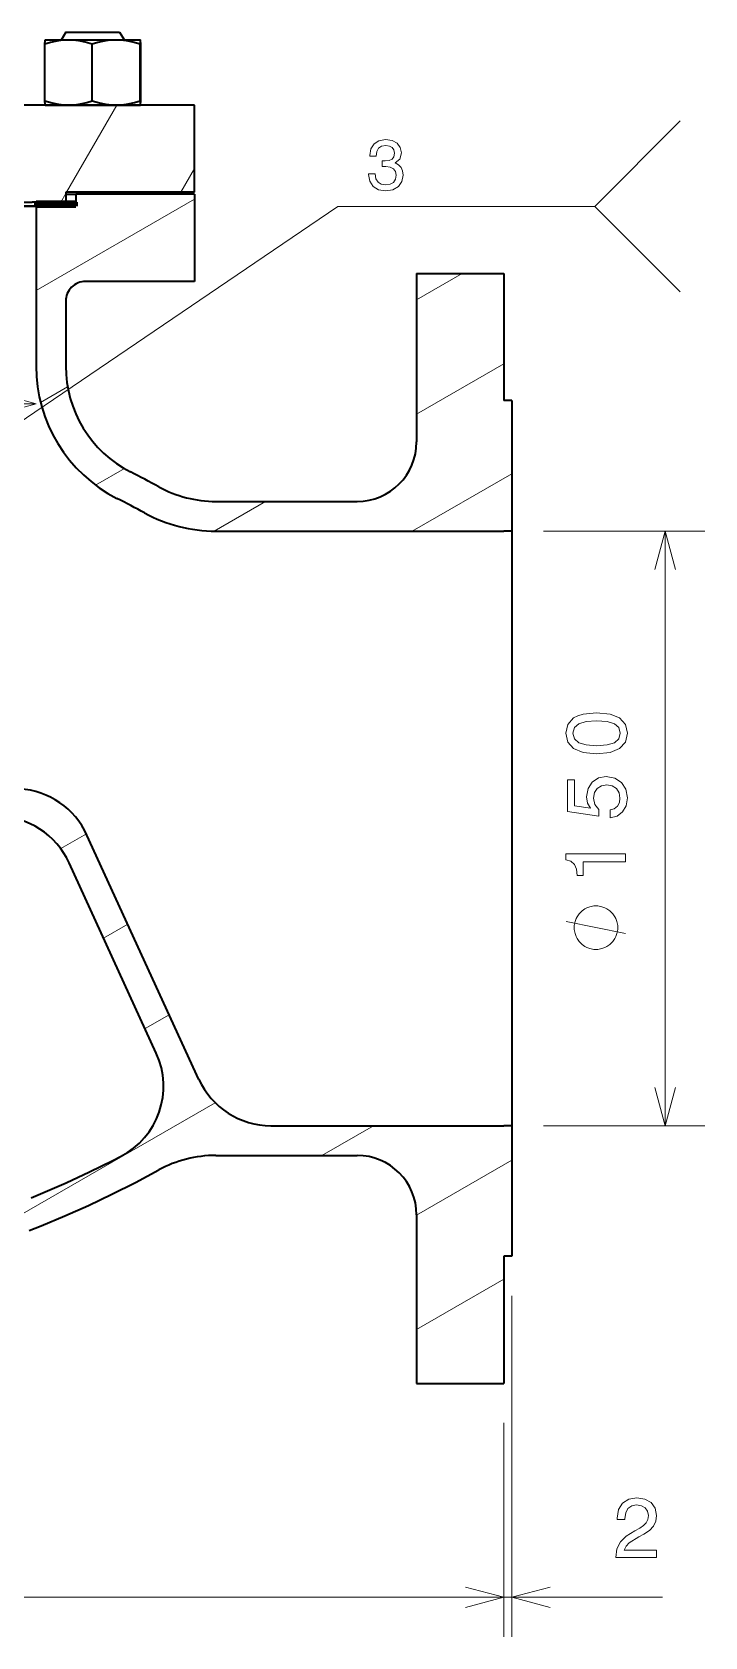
# Model space of a CAD drawing. Extents: x 0 to 420, y 0 to 297.
# Drawn here: x 183.5 to 217.4, y 132.9 to 213.9 of the extents above; entities that cross this region are included whole.
import ezdxf

# ---------------------------------------------------------------- set-up
doc = ezdxf.new("R2010")
doc.units = 0

msp = doc.modelspace()

# ---------------------------------------------------------------- linework, layer by layer
at = {"color": 7, "lineweight": 35, "ltscale": 0.011736}
for p, q in [((185.192, 213.881), (184.947, 213.481)), ((187.901, 213.881), (188.147, 213.481))]:
    msp.add_line(p, q, dxfattribs=at)
at = {"color": 7, "lineweight": 35, "ltscale": 0.067729}
msp.add_line((185.192, 213.881), (187.901, 213.881), dxfattribs=at)
at = {"color": 7, "lineweight": 35, "ltscale": 0.071282}
for p, q in [((184.132, 210.415), (184.132, 213.267)), ((186.517, 210.415), (186.517, 213.267)), ((188.932, 210.415), (188.932, 213.267)), ((188.962, 210.415), (188.962, 213.267))]:
    msp.add_line(p, q, dxfattribs=at)
at = {"color": 7, "lineweight": 35, "ltscale": 0.029441}
for p, q in [((185.324, 213.481), (184.147, 213.481)), ((184.147, 210.201), (185.324, 210.201))]:
    msp.add_line(p, q, dxfattribs=at)
at = {"color": 7, "lineweight": 35, "ltscale": 0.029911}
for p, q in [((186.521, 213.481), (185.324, 213.481)), ((185.324, 210.201), (186.521, 210.201))]:
    msp.add_line(p, q, dxfattribs=at)
at = {"color": 7, "lineweight": 35, "ltscale": 0.030085}
for p, q in [((187.724, 213.481), (186.521, 213.481)), ((186.521, 210.201), (187.724, 210.201))]:
    msp.add_line(p, q, dxfattribs=at)
at = {"color": 7, "lineweight": 35, "ltscale": 0.03056}
for p, q in [((188.947, 213.481), (187.724, 213.481)), ((187.724, 210.201), (188.947, 210.201))]:
    msp.add_line(p, q, dxfattribs=at)
at = {"color": 7, "lineweight": 35, "ltscale": 0.435}
msp.add_line((191.683, 210.201), (174.283, 210.201), dxfattribs=at)
at = {"color": 7, "lineweight": 13, "ltscale": 0.127017}
for p, q in [((185.216, 205.801), (187.757, 210.201)), ((202.883, 194.601), (207.283, 197.141)), ((202.883, 148.413), (207.283, 150.953))]:
    msp.add_line(p, q, dxfattribs=at)
at = {"color": 7, "lineweight": 35, "ltscale": 0.11}
for p, q in [((191.683, 205.801), (191.683, 210.201)), ((191.683, 205.701), (191.683, 201.301)), ((202.883, 201.701), (207.283, 201.701)), ((202.883, 188.701), (207.283, 188.701)), ((202.883, 158.701), (207.283, 158.701)), ((202.883, 145.701), (207.283, 145.701))]:
    msp.add_line(p, q, dxfattribs=at)
at = {"color": 7, "lineweight": 13, "ltscale": 0.034678}
msp.add_line((190.99, 205.801), (191.683, 207.002), dxfattribs=at)
at = {"color": 7, "lineweight": 13, "ltscale": 0.012786}
msp.add_line((184.928, 205.301), (185.183, 205.744), dxfattribs=at)
at = {"color": 7, "lineweight": 35, "ltscale": 0.0125}
for p, q in [((185.183, 205.801), (185.183, 205.301)), ((185.183, 205.701), (185.683, 205.701))]:
    msp.add_line(p, q, dxfattribs=at)
at = {"color": 7, "lineweight": 35, "ltscale": 0.1625}
msp.add_line((191.683, 205.801), (185.183, 205.801), dxfattribs=at)
at = {"color": 7, "lineweight": 35, "ltscale": 0.15}
msp.add_line((191.683, 205.701), (185.683, 205.701), dxfattribs=at)
at = {"color": 7, "lineweight": 35, "ltscale": 0.015}
msp.add_line((185.683, 205.701), (185.683, 205.101), dxfattribs=at)
at = {"color": 7, "lineweight": 35, "ltscale": 0.0025}
msp.add_line((188.147, 205.801), (188.147, 205.701), dxfattribs=at)
at = {"color": 7, "lineweight": 35, "ltscale": 0.35125}
msp.add_line((169.433, 205.301), (183.483, 205.301), dxfattribs=at)
at = {"color": 7, "lineweight": 35, "ltscale": 0.35625}
for p, q in [((169.433, 205.101), (183.683, 205.101)), ((183.683, 205.101), (169.433, 205.101))]:
    msp.add_line(p, q, dxfattribs=at)
at = {"color": 7, "lineweight": 13}
for p, q in [((174.076, 188.257), (198.909, 205.087)), ((133.52, 195.126), (183.683, 195.126)), ((215.428, 158.701), (215.428, 188.701)), ((126.083, 134.907), (207.283, 134.907))]:
    msp.add_line(p, q, dxfattribs=at)
at = {"color": 7, "lineweight": 35, "ltscale": 0.0425}
msp.add_line((185.183, 205.301), (183.483, 205.301), dxfattribs=at)
at = {"color": 7, "lineweight": 13, "ltscale": 0.23094}
msp.add_line((183.683, 200.836), (191.683, 205.455), dxfattribs=at)
at = {"color": 7, "lineweight": 35, "ltscale": 0.05}
for p, q in [((185.683, 205.301), (183.683, 205.301)), ((185.683, 205.101), (183.683, 205.101)), ((185.683, 205.101), (183.683, 205.101))]:
    msp.add_line(p, q, dxfattribs=at)
at = {"color": 7, "lineweight": 35, "ltscale": 0.005}
for p, q in [((183.683, 205.101), (183.683, 205.301)), ((185.683, 205.101), (185.683, 205.301))]:
    msp.add_line(p, q, dxfattribs=at)
at = {"color": 7, "lineweight": 140, "ltscale": 0.05}
for p, q in [((183.683, 205.301), (185.683, 205.301)), ((185.683, 205.101), (183.683, 205.101))]:
    msp.add_line(p, q, dxfattribs=at)
at = {"color": 7, "lineweight": 140, "ltscale": 0.005}
for p, q in [((183.683, 205.101), (183.683, 205.301)), ((185.683, 205.301), (185.683, 205.101))]:
    msp.add_line(p, q, dxfattribs=at)
at = {"color": 7, "lineweight": 35, "ltscale": 0.201791}
msp.add_line((183.683, 205.101), (183.683, 197.029), dxfattribs=at)
at = {"color": 7, "lineweight": 13, "ltscale": 0.323937}
msp.add_line((198.909, 205.087), (211.867, 205.087), dxfattribs=at)
at = {"color": 7, "lineweight": 35, "ltscale": 0.2125}
for p, q in [((202.883, 201.701), (202.883, 193.201)), ((202.883, 154.201), (202.883, 145.701))]:
    msp.add_line(p, q, dxfattribs=at)
at = {"color": 7, "lineweight": 13, "ltscale": 0.066321}
msp.add_line((202.883, 200.375), (205.181, 201.701), dxfattribs=at)
at = {"color": 7, "lineweight": 35, "ltscale": 0.16025}
for p, q in [((207.283, 201.701), (207.283, 195.291)), ((207.283, 152.111), (207.283, 145.701))]:
    msp.add_line(p, q, dxfattribs=at)
at = {"color": 7, "lineweight": 35, "ltscale": 0.1375}
msp.add_line((191.683, 201.301), (186.183, 201.301), dxfattribs=at)
at = {"color": 7, "lineweight": 35, "ltscale": 0.081791}
msp.add_line((185.183, 200.301), (185.183, 197.029), dxfattribs=at)
at = {"color": 7, "lineweight": 13, "ltscale": 0.039378}
msp.add_line((183.912, 195.195), (185.276, 195.983), dxfattribs=at)
at = {"color": 7, "lineweight": 35, "ltscale": 0.01}
for p, q in [((207.683, 195.291), (207.283, 195.291)), ((207.683, 188.701), (207.283, 188.701)), ((207.683, 158.701), (207.283, 158.701)), ((207.683, 152.111), (207.283, 152.111))]:
    msp.add_line(p, q, dxfattribs=at)
at = {"color": 7, "lineweight": 35, "ltscale": 0.16475}
for p, q in [((207.683, 195.291), (207.683, 188.701)), ((207.683, 158.701), (207.683, 152.111))]:
    msp.add_line(p, q, dxfattribs=at)
at = {"color": 7, "lineweight": 13, "ltscale": 0.041771}
msp.add_line((186.69, 191.025), (188.137, 191.861), dxfattribs=at)
at = {"color": 7, "lineweight": 13, "ltscale": 0.144893}
msp.add_line((202.664, 188.701), (207.683, 191.599), dxfattribs=at)
at = {"color": 7, "lineweight": 13, "ltscale": 0.074945}
msp.add_line((192.666, 188.702), (195.262, 190.201), dxfattribs=at)
at = {"color": 7, "lineweight": 35, "ltscale": 0.178321}
msp.add_line((192.751, 190.201), (199.883, 190.201), dxfattribs=at)
at = {"color": 7, "lineweight": 35, "ltscale": 0.253321}
msp.add_line((192.751, 188.701), (202.883, 188.701), dxfattribs=at)
at = {"color": 7, "lineweight": 35, "ltscale": 0.375}
for p, q in [((207.683, 188.701), (207.683, 173.701)), ((207.683, 173.701), (207.683, 158.701))]:
    msp.add_line(p, q, dxfattribs=at)
at = {"color": 7, "lineweight": 13, "ltscale": 0.203616}
for p, q in [((209.283, 188.701), (217.428, 188.701)), ((209.283, 158.701), (217.428, 158.701))]:
    msp.add_line(p, q, dxfattribs=at)
at = {"color": 7, "lineweight": 13, "ltscale": 0.03734}
msp.add_line((184.927, 172.687), (186.22, 173.434), dxfattribs=at)
at = {"color": 7, "lineweight": 35, "ltscale": 0.339042}
msp.add_line((191.898, 161.036), (186.252, 173.366), dxfattribs=at)
at = {"color": 7, "lineweight": 35, "ltscale": 0.264067}
msp.add_line((189.751, 162.362), (185.354, 171.966), dxfattribs=at)
at = {"color": 7, "lineweight": 13, "ltscale": 0.035156}
for p, q in [((187.094, 168.165), (188.312, 168.868)), ((189.185, 163.598), (190.403, 164.301))]:
    msp.add_line(p, q, dxfattribs=at)
at = {"color": 7, "lineweight": 13, "ltscale": 0.396572}
msp.add_line((178.978, 151.932), (192.716, 159.863), dxfattribs=at)
at = {"color": 7, "lineweight": 35, "ltscale": 0.183703}
msp.add_line((195.535, 158.701), (202.883, 158.701), dxfattribs=at)
at = {"color": 7, "lineweight": 13, "ltscale": 0.075}
msp.add_line((198.105, 157.201), (200.703, 158.701), dxfattribs=at)
at = {"color": 7, "lineweight": 35, "ltscale": 0.178323}
msp.add_line((192.751, 157.201), (199.883, 157.201), dxfattribs=at)
at = {"color": 7, "lineweight": 13, "ltscale": 0.138564}
msp.add_line((202.883, 154.187), (207.683, 156.958), dxfattribs=at)
at = {"color": 7, "lineweight": 13, "ltscale": 0.430098}
msp.add_line((207.683, 150.111), (207.683, 132.907), dxfattribs=at)
at = {"color": 7, "lineweight": 13, "ltscale": 0.269848}
msp.add_line((207.283, 143.701), (207.283, 132.907), dxfattribs=at)
msp.add_line((207.283, 143.701), (207.283, 132.907), dxfattribs=at)
at = {"color": 7, "lineweight": 13, "ltscale": 0.325058}
msp.add_line((202.283, 134.907), (215.286, 134.907), dxfattribs=at)
at = {"color": 7, "lineweight": 35}
for points in [[(184.132, 213.267), (184.142, 213.459), (184.145, 213.479), (184.146, 213.48), (184.146, 213.481), (184.147, 213.481)], [(185.324, 213.481), (185.033, 213.467), (184.731, 213.425), (184.404, 213.35), (184.132, 213.267)], [(186.517, 213.267), (186.16, 213.372), (185.841, 213.438), (185.542, 213.473), (185.324, 213.481)], [(187.724, 213.481), (187.43, 213.467), (187.124, 213.425), (186.793, 213.35), (186.517, 213.267)], [(188.932, 213.267), (188.571, 213.372), (188.247, 213.438), (187.944, 213.473), (187.724, 213.481)], [(188.947, 213.481), (188.946, 213.481), (188.946, 213.48), (188.945, 213.479), (188.942, 213.459), (188.932, 213.267)], [(188.962, 213.267), (188.951, 213.459), (188.948, 213.479), (188.948, 213.48), (188.947, 213.481), (188.947, 213.481)], [(184.132, 210.415), (184.489, 210.31), (184.808, 210.244), (185.107, 210.209), (185.324, 210.201)], [(184.147, 210.201), (184.146, 210.201), (184.146, 210.202), (184.145, 210.203), (184.142, 210.222), (184.132, 210.415)], [(185.324, 210.201), (185.616, 210.215), (185.918, 210.257), (186.245, 210.332), (186.517, 210.415)], [(186.517, 210.415), (186.878, 210.31), (187.202, 210.244), (187.504, 210.209), (187.724, 210.201)], [(187.724, 210.201), (188.019, 210.215), (188.325, 210.257), (188.656, 210.332), (188.932, 210.415)], [(188.932, 210.415), (188.942, 210.222), (188.945, 210.203), (188.946, 210.202), (188.946, 210.201), (188.947, 210.201)], [(188.947, 210.201), (188.947, 210.201), (188.948, 210.202), (188.948, 210.203), (188.951, 210.222), (188.962, 210.415)], [(183.438, 155.062), (184.03, 155.307), (185.21, 155.82), (186.385, 156.365), (187.554, 156.941), (187.949, 157.143)], [(183.34, 153.409), (183.939, 153.647), (185.134, 154.147), (186.323, 154.679), (187.505, 155.241), (188.695, 155.84), (189.877, 156.468)]]:
    msp.add_lwpolyline(points, dxfattribs=at)
at = {"color": 7, "lineweight": 13}
for points in [[(216.186, 209.406), (211.867, 205.087), (216.186, 200.768)], [(181.752, 194.608), (183.683, 195.126), (181.752, 195.644)], [(215.946, 186.769), (215.428, 188.701), (214.91, 186.769)], [(213.428, 168.398), (210.428, 168.997)], [(214.91, 160.633), (215.428, 158.701), (215.946, 160.633)], [(205.352, 134.389), (207.283, 134.907), (205.352, 135.425)], [(205.352, 134.389), (207.283, 134.907), (205.352, 135.425)], [(209.615, 135.425), (207.683, 134.907), (209.615, 134.389)]]:
    msp.add_lwpolyline(points, dxfattribs=at)
for points in [[(200.461, 206.722), (200.461, 206.697), (200.518, 206.351), (200.688, 206.092), (200.954, 205.926), (201.307, 205.865), (201.682, 205.926), (201.963, 206.085), (202.143, 206.337), (202.208, 206.661), (202.179, 206.874), (202.1, 207.047), (201.97, 207.18), (201.797, 207.277), (202.031, 207.472), (202.114, 207.781), (202.06, 208.062), (201.905, 208.275), (201.653, 208.408), (201.307, 208.455), (200.983, 208.397), (200.735, 208.239), (200.572, 207.987), (200.518, 207.652), (200.518, 207.626), (200.839, 207.626), (200.868, 207.857), (200.961, 208.023), (201.113, 208.124), (201.325, 208.16), (201.513, 208.131), (201.65, 208.055), (201.732, 207.933), (201.765, 207.767), (201.732, 207.59), (201.646, 207.472), (201.495, 207.4), (201.289, 207.378), (201.149, 207.382), (201.149, 207.097), (201.325, 207.104), (201.552, 207.072), (201.722, 206.985), (201.822, 206.845), (201.858, 206.661), (201.819, 206.452), (201.714, 206.297), (201.549, 206.2), (201.329, 206.168), (201.102, 206.204), (200.936, 206.312), (200.832, 206.485), (200.792, 206.722)], [(211.963, 177.461), (212.641, 177.526), (213.125, 177.729), (213.419, 178.054), (213.515, 178.503), (213.419, 178.949), (213.125, 179.273), (212.641, 179.472), (211.963, 179.541), (211.288, 179.472), (211.02, 179.389), (210.8, 179.273), (210.506, 178.949), (210.406, 178.503), (210.506, 178.054), (210.804, 177.729), (211.288, 177.526)], [(211.963, 177.876), (211.44, 177.911), (211.064, 178.019), (210.843, 178.214), (210.765, 178.503), (210.843, 178.789), (211.064, 178.983), (211.44, 179.091), (211.963, 179.126), (212.49, 179.091), (212.866, 178.983), (213.087, 178.789), (213.16, 178.503), (213.087, 178.214), (212.866, 178.019), (212.49, 177.911)], [(212.646, 174.229), (213, 174.324), (213.277, 174.536), (213.45, 174.847), (213.515, 175.245), (213.437, 175.681), (213.225, 176.023), (212.888, 176.239), (212.455, 176.321), (212.053, 176.248), (211.738, 176.04), (211.535, 175.716), (211.461, 175.297), (211.513, 174.972), (211.656, 174.722), (210.847, 174.843), (210.847, 176.157), (210.493, 176.157), (210.493, 174.553), (212.084, 174.315), (212.084, 174.661), (211.881, 174.912), (211.807, 175.232), (211.855, 175.508), (211.993, 175.72), (212.205, 175.854), (212.477, 175.902), (212.749, 175.854), (212.961, 175.716), (213.095, 175.504), (213.143, 175.232), (213.113, 175.003), (213.013, 174.825), (212.857, 174.696), (212.646, 174.631)], [(213.428, 172.021), (213.428, 172.414), (210.406, 172.414), (210.406, 172.12), (210.67, 172.042), (210.847, 171.887), (210.951, 171.649), (210.986, 171.321), (211.293, 171.321), (211.293, 172.021)], [(211.928, 169.798), (211.828, 169.798), (211.628, 169.747), (211.478, 169.697), (211.378, 169.648), (211.228, 169.548), (211.078, 169.398), (210.978, 169.247), (210.928, 169.148), (210.878, 168.997), (210.828, 168.798), (210.828, 168.697), (210.828, 168.598), (210.878, 168.398), (210.928, 168.247), (210.978, 168.148), (211.078, 167.997), (211.228, 167.848), (211.378, 167.747), (211.478, 167.697), (211.628, 167.648), (211.828, 167.598), (211.928, 167.598), (212.028, 167.598), (212.228, 167.648), (212.378, 167.697), (212.478, 167.747), (212.628, 167.848), (212.778, 167.997), (212.878, 168.148), (212.928, 168.247), (212.978, 168.398), (213.028, 168.598), (213.028, 168.697), (213.028, 168.798), (212.978, 168.997), (212.928, 169.148), (212.878, 169.247), (212.778, 169.398), (212.628, 169.548), (212.478, 169.648), (212.378, 169.697), (212.228, 169.747), (212.028, 169.798)], [(212.93, 136.907), (214.992, 136.907), (214.992, 137.279), (213.362, 137.279), (213.453, 137.482), (213.609, 137.651), (214.088, 137.957), (214.343, 138.087), (214.629, 138.273), (214.832, 138.489), (214.949, 138.744), (214.992, 139.034), (214.918, 139.397), (214.715, 139.682), (214.404, 139.864), (214.002, 139.929), (213.587, 139.855), (213.271, 139.652), (213.068, 139.328), (212.999, 138.9), (212.999, 138.839), (213.392, 138.839), (213.392, 138.874), (213.431, 139.168), (213.548, 139.384), (213.734, 139.522), (213.98, 139.57), (214.231, 139.527), (214.417, 139.419), (214.538, 139.25), (214.581, 139.038), (214.551, 138.839), (214.469, 138.671), (214.33, 138.524), (214.14, 138.394), (213.885, 138.256), (213.462, 137.988), (213.163, 137.702), (212.986, 137.357), (212.93, 136.92)]]:
    msp.add_lwpolyline(points, close=True, dxfattribs=at)
at = {"color": 7, "lineweight": 35}
for centre, radius, start, end in [((186.183, 200.301), 1, 90, 180.00001), ((191.183, 197.029), 7.5, 180.00002, 242.90219), ((191.183, 197.029), 6, 180.00004, 242.90217), ((199.883, 193.201), 3, 270.00002, 359.99997), ((160.636, 137.342), 61.05, 61.38149, 62.89625), ((160.636, 137.343), 59.549, 61.3813, 62.89608), ((192.751, 196.201), 6, 241.38749, 269.99996), ((192.751, 196.201), 7.5, 241.38754, 269.99991), ((182.616, 171.701), 4, 24.6023, 86.51013), ((181.717, 170.301), 4, 24.6023, 90), ((186.114, 160.697), 4, 297.29801, 24.60225), ((195.535, 162.701), 4, 204.60232, 270), ((192.751, 151.201), 6, 90.00005, 118.61253), ((199.883, 154.201), 3, 0.00003, 89.99998)]:
    msp.add_arc(centre, radius, start, end, dxfattribs=at)

doc.saveas('drawing.dxf')
